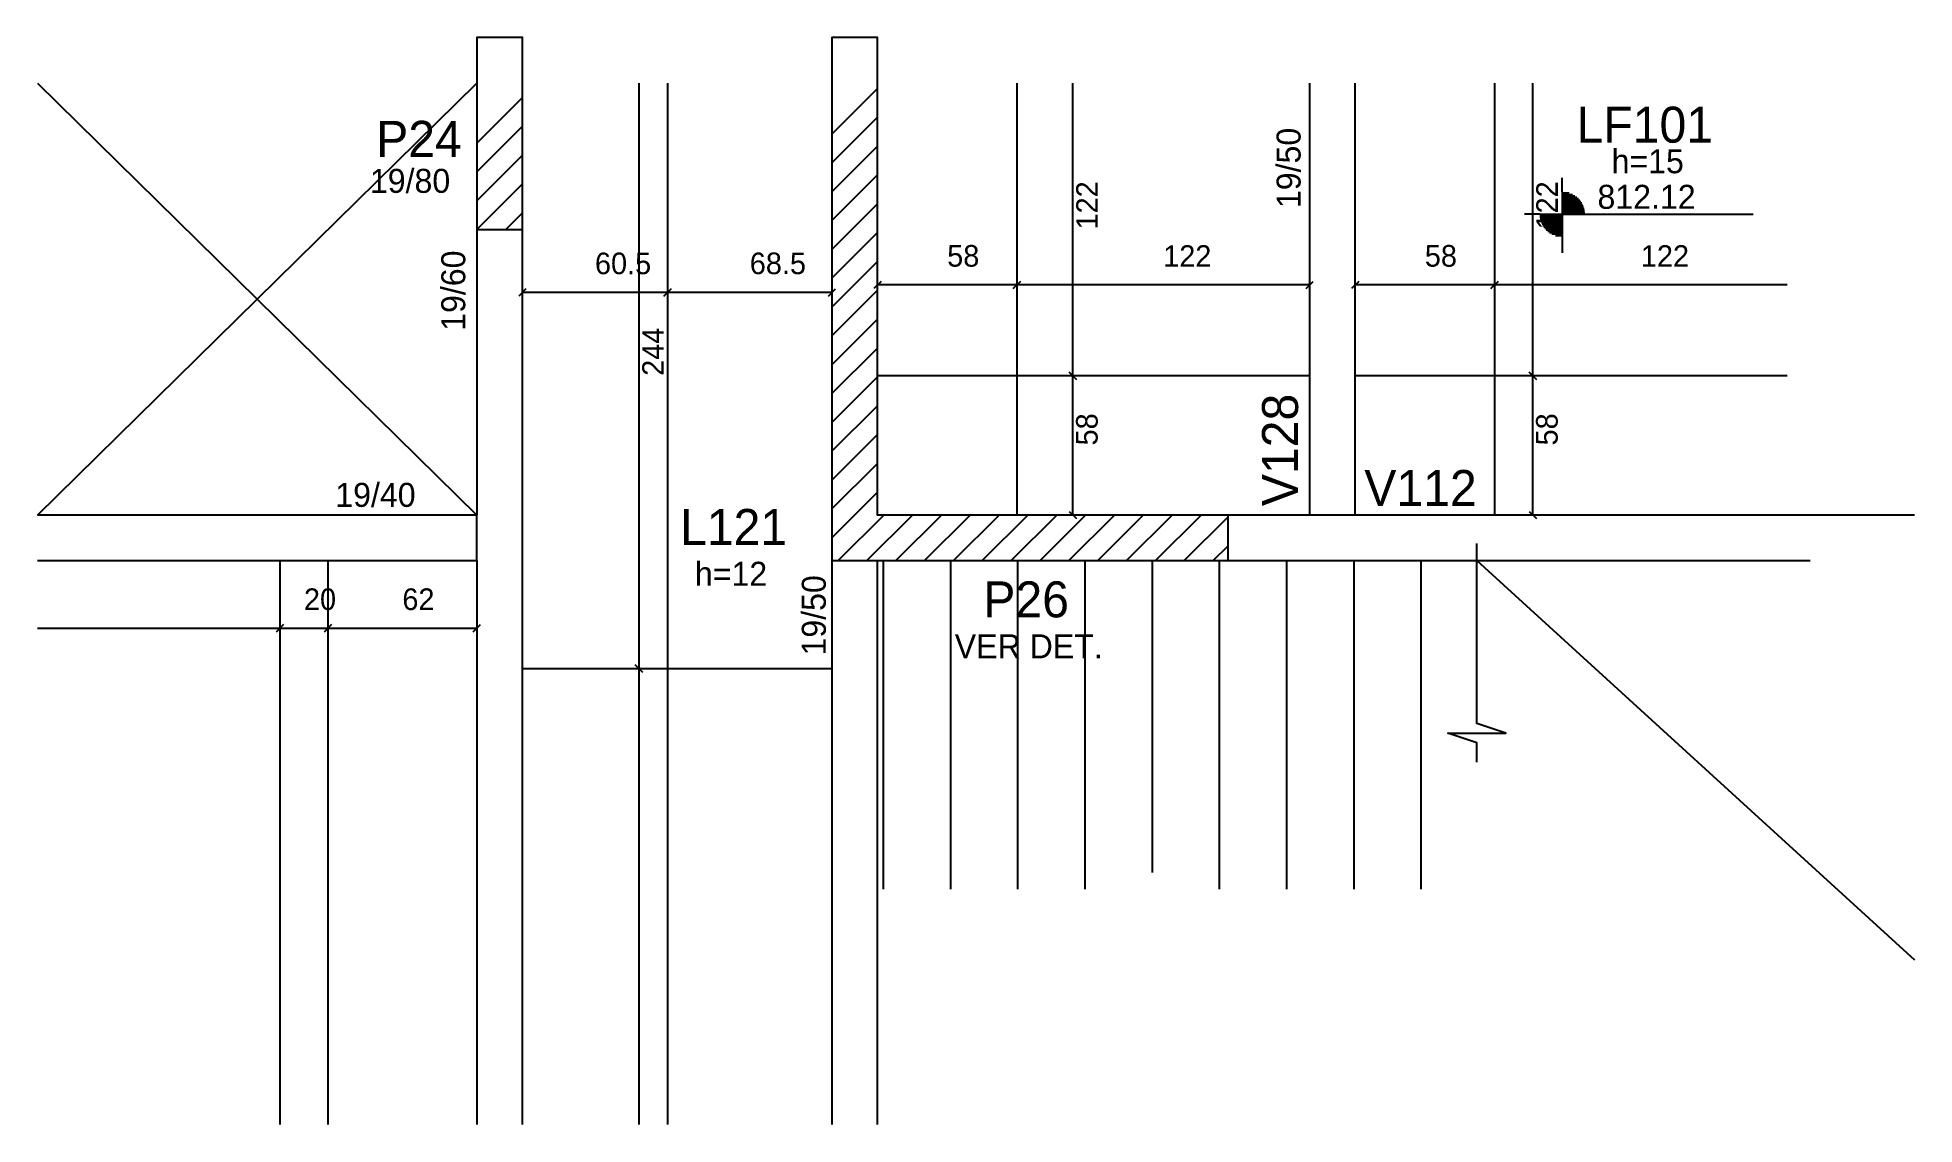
# Model space of a CAD drawing. Header units: metres. Extents: x 5467 to 6249, y 2088 to 2541.
import ezdxf

# ---------------------------------------------------------------- set-up
doc = ezdxf.new("R2010")
doc.units = ezdxf.units.M
for name, color, linetype in [('1', 7, 'Continuous'), ('3', 7, 'Continuous'), ('4', 7, 'Continuous'), ('7', 7, 'Continuous'), ('9', 7, 'Continuous'), ('Painéis', 7, 'Continuous')]:
    doc.layers.add(name, color=color, linetype=linetype)

msp = doc.modelspace()

# ---------------------------------------------------------------- linework, layer by layer
at = {"layer": '1', "color": 1, "lineweight": 25}
for p, q in [((5467.42, 2341.82), (5650.42, 2521.82)), ((5467.42, 2521.82), (5650.42, 2341.82))]:
    msp.add_line(p, q, dxfattribs=at)
at = {"layer": '3', "color": 3, "lineweight": 25}
for p, q in [((5798.42, 2500.6), (5817.42, 2519.6)), ((5650.42, 2496.85), (5669.42, 2515.85)), ((5650.42, 2484.83), (5669.42, 2503.83)), ((5798.42, 2488.58), (5817.42, 2507.58)), ((5798.42, 2476.56), (5817.42, 2495.56)), ((5650.42, 2472.81), (5669.42, 2491.81)), ((5650.42, 2460.82), (5669.42, 2479.79)), ((5798.42, 2464.54), (5817.42, 2483.54)), ((6102.69, 2476.51), (6102.69, 2482.3)), ((5798.42, 2452.52), (5817.42, 2471.52)), ((6102.69, 2476.51), (6102.69, 2457.76)), ((6102.69, 2476.06), (6105.57, 2476.06)), ((6102.69, 2475.46), (6107, 2475.46)), ((6102.69, 2474.87), (6107.99, 2474.87)), ((6102.69, 2474.27), (6108.77, 2474.27)), ((6102.69, 2473.68), (6109.4, 2473.68)), ((6102.69, 2473.08), (6109.94, 2473.08)), ((6102.69, 2472.49), (6110.38, 2472.49)), ((6102.69, 2471.9), (6110.77, 2471.9)), ((6102.69, 2471.3), (6111.09, 2471.3)), ((5662.48, 2460.82), (5669.42, 2467.77)), ((6093.31, 2467.14), (6086.97, 2467.14)), ((6093.31, 2467.14), (6112.06, 2467.14)), ((6102.69, 2466.54), (6093.31, 2466.54)), ((6102.69, 2465.95), (6093.39, 2465.95)), ((6102.69, 2465.35), (6093.48, 2465.35)), ((6102.69, 2464.76), (6093.62, 2464.76)), ((6102.69, 2464.16), (6093.8, 2464.16)), ((6102.69, 2463.57), (6094.02, 2463.57)), ((6102.69, 2470.71), (6111.36, 2470.71)), ((6102.69, 2470.11), (6111.58, 2470.11)), ((6102.69, 2469.52), (6111.76, 2469.52)), ((6102.69, 2468.92), (6111.89, 2468.92)), ((6102.69, 2468.33), (6111.99, 2468.33)), ((6102.69, 2467.73), (6112.06, 2467.73)), ((6112.06, 2467.14), (6182.22, 2467.14)), ((5798.42, 2440.5), (5817.42, 2459.5)), ((6102.69, 2462.98), (6094.29, 2462.98)), ((6102.69, 2462.38), (6094.61, 2462.38)), ((6102.69, 2461.79), (6094.99, 2461.79)), ((6102.69, 2461.19), (6095.44, 2461.19)), ((6102.69, 2460.6), (6095.97, 2460.6)), ((6102.69, 2460), (6096.61, 2460)), ((6102.69, 2459.41), (6097.38, 2459.41)), ((6102.69, 2458.81), (6098.38, 2458.81)), ((6102.69, 2458.22), (6099.8, 2458.22)), ((6102.69, 2457.76), (6102.69, 2451.12)), ((5798.42, 2428.48), (5817.42, 2447.48)), ((5798.42, 2416.46), (5817.42, 2435.46)), ((5798.42, 2404.44), (5817.42, 2423.44)), ((5798.42, 2392.41), (5817.42, 2411.41)), ((5798.42, 2380.39), (5817.42, 2399.39)), ((5798.42, 2368.37), (5817.42, 2387.37)), ((5798.42, 2356.35), (5817.42, 2375.35)), ((5798.42, 2344.33), (5817.42, 2363.33)), ((5798.42, 2332.31), (5817.42, 2351.31)), ((5800.96, 2322.82), (5819.96, 2341.82)), ((5812.98, 2322.82), (5831.98, 2341.82)), ((5825, 2322.82), (5844, 2341.82)), ((5837.02, 2322.82), (5856.02, 2341.82)), ((5849.04, 2322.82), (5868.04, 2341.82)), ((5861.06, 2322.82), (5880.06, 2341.82)), ((5873.08, 2322.82), (5892.08, 2341.82)), ((5885.1, 2322.82), (5904.1, 2341.82)), ((5897.12, 2322.82), (5916.12, 2341.82)), ((5909.14, 2322.82), (5928.14, 2341.82)), ((5921.16, 2322.82), (5940.16, 2341.82)), ((5933.18, 2322.82), (5952.18, 2341.82)), ((5945.21, 2322.82), (5963.42, 2341.04)), ((5957.23, 2322.82), (5963.42, 2329.02))]:
    msp.add_line(p, q, dxfattribs=at)
for points in [[(5997.42, 2521.82), (5997.42, 2341.82)], [(6016.42, 2341.82), (6016.42, 2521.82)], [(5650.42, 2460.82), (5650.42, 2341.82)], [(5669.42, 2332.32), (5669.42, 2460.82)], [(5650.42, 2341.82), (5467.42, 2341.82)], [(5650.42, 2322.82), (5650.42, 2341.82)], [(6249.42, 2341.82), (5963.42, 2341.82)], [(5669.42, 2087.82), (5669.42, 2332.32)], [(5467.42, 2322.82), (5650.42, 2322.82)], [(5650.42, 2322.82), (5650.42, 2087.82)], [(5798.42, 2322.82), (5798.42, 2087.82)], [(5817.42, 2087.82), (5817.42, 2322.82)], [(5963.42, 2322.82), (6006.92, 2322.82)], [(6006.92, 2322.82), (6205.92, 2322.82)]]:
    msp.add_lwpolyline(points, dxfattribs=at)
at = {"layer": '7', "color": 7, "lineweight": 25}
for points in [[(5650.42, 2460.82), (5669.42, 2460.82), (5669.42, 2540.82), (5650.42, 2540.82), (5650.42, 2460.82)], [(5798.42, 2322.82), (5963.42, 2322.82), (5963.42, 2341.82), (5817.42, 2341.82), (5817.42, 2540.82), (5798.42, 2540.82), (5798.42, 2322.82)]]:
    msp.add_lwpolyline(points, dxfattribs=at)
at = {"layer": '9', "color": 9, "lineweight": 25}
for p, q in [((5819.92, 2185.82), (5819.92, 2322.82)), ((5847.92, 2185.82), (5847.92, 2322.82)), ((5875.92, 2185.82), (5875.92, 2322.82)), ((5903.92, 2185.82), (5903.92, 2322.82)), ((5931.92, 2192.82), (5931.92, 2322.82)), ((5959.92, 2185.82), (5959.92, 2322.82)), ((5987.92, 2185.82), (5987.92, 2322.82)), ((6015.92, 2185.82), (6015.92, 2322.82)), ((6043.92, 2185.82), (6043.92, 2322.82)), ((6067.08, 2254.91), (6067.08, 2329.96)), ((6067.08, 2322.82), (6249.42, 2156.39))]:
    msp.add_line(p, q, dxfattribs=at)
msp.add_lwpolyline([(6067.08, 2238.86), (6067.08, 2246.88), (6055.04, 2250.89), (6079.11, 2250.89), (6067.08, 2254.91), (6067.08, 2262.93)], dxfattribs=at)
at = {"layer": 'Painéis', "color": 4, "lineweight": 25}
for p, q in [((5717.91, 2521.82), (5717.91, 2277.82)), ((5898.73, 2399.82), (5898.73, 2521.82)), ((6090.39, 2399.82), (6090.39, 2521.82)), ((5729.92, 2434.58), (5669.42, 2434.58)), ((5798.42, 2434.58), (5729.92, 2434.58)), ((5729.92, 2432.42), (5729.92, 2431.58)), ((5798.42, 2432.42), (5798.42, 2431.58)), ((5875.42, 2437.71), (5817.42, 2437.71)), ((5997.42, 2437.71), (5875.42, 2437.71)), ((6074.42, 2437.71), (6016.42, 2437.71)), ((6196.42, 2437.71), (6074.42, 2437.71)), ((5898.73, 2341.82), (5898.73, 2399.82)), ((6090.39, 2341.82), (6090.39, 2399.82)), ((5467.42, 2294.64), (5568.42, 2294.64)), ((5568.42, 2294.64), (5588.42, 2294.64)), ((5588.42, 2294.64), (5650.42, 2294.64)), ((5717.91, 2277.82), (5717.91, 2087.82))]:
    msp.add_line(p, q, dxfattribs=at)
at = {"layer": 'Painéis', "color": 200, "lineweight": 25}
for p, q in [((5729.92, 2521.82), (5729.92, 2087.82)), ((5875.42, 2521.82), (5875.42, 2341.82)), ((6074.42, 2521.82), (6074.42, 2341.82)), ((5997.42, 2399.82), (5817.42, 2399.82)), ((6196.42, 2399.82), (6016.42, 2399.82)), ((5568.42, 2322.82), (5568.42, 2087.82)), ((5588.42, 2322.82), (5588.42, 2087.82)), ((5669.42, 2277.82), (5798.42, 2277.82))]:
    msp.add_line(p, q, dxfattribs=at)
at = {"layer": 'Painéis', "color": 0, "lineweight": 25}
for p, q in [((5670.92, 2436.08), (5667.92, 2433.08)), ((5731.42, 2436.08), (5728.42, 2433.08)), ((5728.42, 2433.08), (5731.42, 2436.08)), ((5796.92, 2433.08), (5799.92, 2436.08)), ((5818.92, 2439.21), (5815.92, 2436.21)), ((5876.92, 2439.21), (5873.92, 2436.21)), ((5873.92, 2436.21), (5876.92, 2439.21)), ((5995.92, 2436.21), (5998.92, 2439.21)), ((6017.92, 2439.21), (6014.92, 2436.21)), ((6075.92, 2439.21), (6072.92, 2436.21)), ((6072.92, 2436.21), (6075.92, 2439.21)), ((5900.23, 2398.32), (5897.23, 2401.32)), ((5897.23, 2401.32), (5900.23, 2398.32)), ((6091.89, 2398.32), (6088.89, 2401.32)), ((6088.89, 2401.32), (6091.89, 2398.32)), ((5897.23, 2343.32), (5900.23, 2340.32)), ((6088.89, 2343.32), (6091.89, 2340.32)), ((5566.92, 2293.14), (5569.92, 2296.14)), ((5569.92, 2296.14), (5566.92, 2293.14)), ((5586.92, 2293.14), (5589.92, 2296.14)), ((5589.92, 2296.14), (5586.92, 2293.14)), ((5648.92, 2293.14), (5651.92, 2296.14)), ((5716.41, 2279.32), (5719.41, 2276.32)), ((5719.41, 2276.32), (5716.41, 2279.32))]:
    msp.add_line(p, q, dxfattribs=at)

# ---------------------------------------------------------------- texts
at = {"layer": '3', "color": 3, "lineweight": 25}
for s, p in [('19/50', (5993.67, 2469.74)), ('19/60', (5645.64, 2418.59)), ('19/50', (5795.84, 2283.27))]:
    msp.add_text(s, height=10, rotation=90, dxfattribs=at).set_placement(p)
for s, p in [('h=15', (6123.23, 2484.26)), ('19/80', (5605.9, 2476.09)), ('812.12', (6117.36, 2469.43)), ('19/40', (5591.48, 2345.22)), ('h=12', (5741.3, 2312.33)), ('VER DET.', (5849.57, 2282.11))]:
    msp.add_text(s, height=10, dxfattribs=at).set_placement(p)
at = {"layer": '4', "color": 4, "lineweight": 25}
for s, p in [('LF101', (6108.64, 2497)), ('P24', (5608.51, 2491.09)), ('V112', (6020.21, 2345.57)), ('L121', (5735.13, 2329.33)), ('P26', (5861.47, 2299.16))]:
    msp.add_text(s, height=15, dxfattribs=at).set_placement(p)
msp.add_text('V128', height=15, rotation=90, dxfattribs=at).set_placement((5992.6, 2345.51))
at = {"layer": 'Painéis', "color": 240, "lineweight": 25}
for s, p in [('122', (5909.18, 2460.82)), ('122', (6100.84, 2460.82)), ('244', (5728.35, 2399.82)), ('58', (5909.11, 2370.82)), ('58', (6100.77, 2370.82))]:
    msp.add_text(s, height=9, rotation=90, dxfattribs=at).set_placement(p)
for s, p in [('60.5', (5699.67, 2442.18)), ('68.5', (5764.17, 2442.2)), ('58', (5846.42, 2445.33)), ('122', (5936.42, 2445.26)), ('58', (6045.42, 2445.33)), ('122', (6135.42, 2445.26)), ('20', (5578.42, 2302.23)), ('62', (5619.42, 2302.23))]:
    msp.add_text(s, height=9, dxfattribs=at).set_placement(p)

doc.saveas('drawing.dxf')
